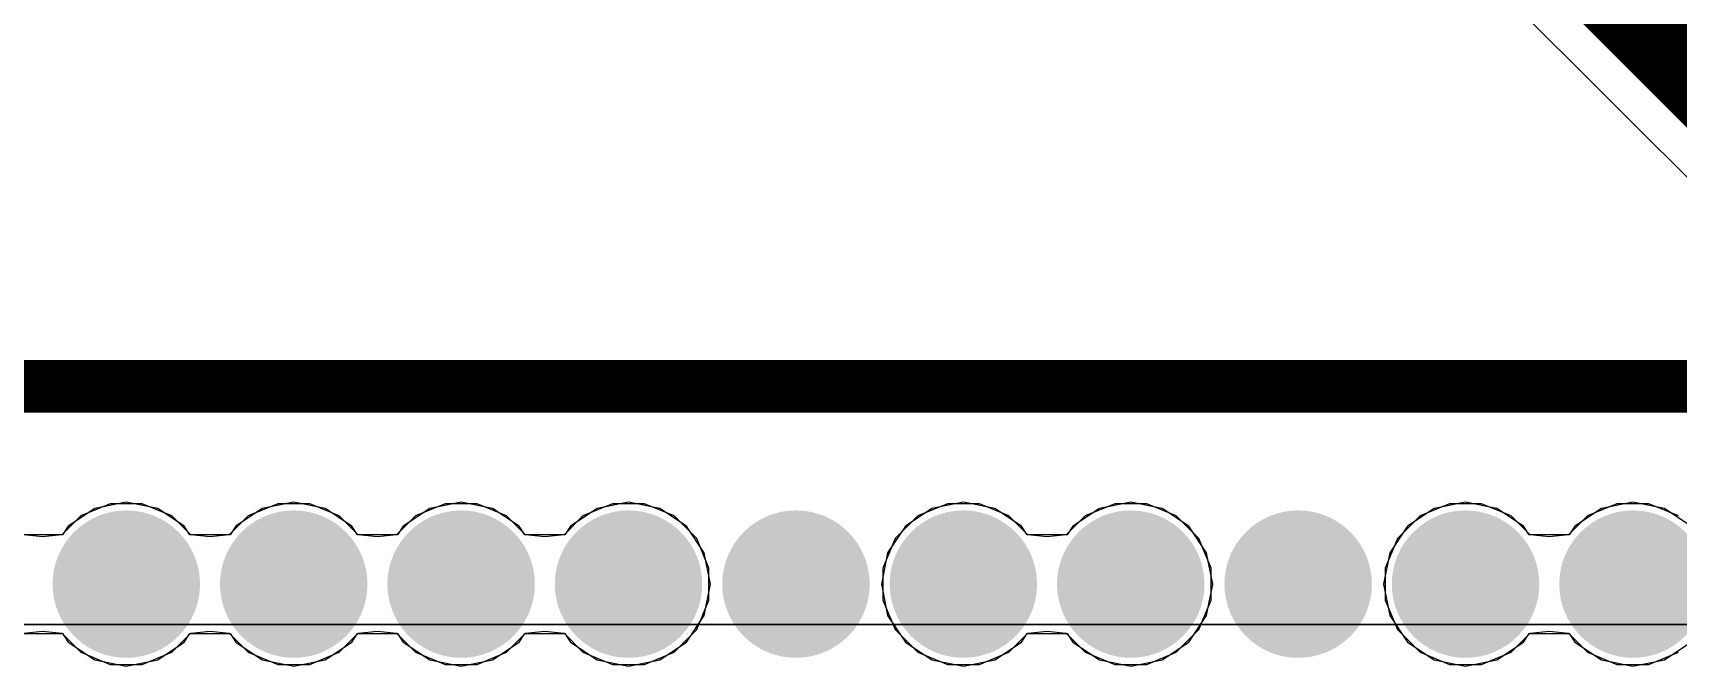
# Model space of a CAD drawing. Header units: inches. Extents: x -1 to 13, y -1.6 to 0.5.
# Drawn here: x 0.399 to 0.6446, y -1.0772 to -0.9826 of the extents above; entities that cross this region are included whole.
import ezdxf

# ---------------------------------------------------------------- set-up
doc = ezdxf.new("R2010")
doc.units = ezdxf.units.IN
doc.header["$MEASUREMENT"] = 0
for name, color, linetype in [('Bottom Layer', 5, 'Continuous'), ('Top Layer', 1, 'Continuous'), ('Top Overlay', 2, 'Continuous'), ('Top Paste', 8, 'Continuous'), ('Top Solder', 216, 'Continuous')]:
    doc.layers.add(name, color=color, linetype=linetype)

# ---------------------------------------------------------------- blocks, each defined once
blk = doc.blocks.new('ADM6_30_01_5_L_4_2_A_TR_63')
at = {"layer": 'Top Layer'}
h = blk.add_hatch(color=1, dxfattribs=at)
edge = h.paths.add_edge_path()
edge.add_arc((-0.0375, -0.0689), 0.00701, 0, 360)
h = blk.add_hatch(color=1, dxfattribs=at)
edge = h.paths.add_edge_path()
edge.add_arc((-0.0125, -0.0689), 0.00701, 0, 360)
h = blk.add_hatch(color=1, dxfattribs=at)
edge = h.paths.add_edge_path()
edge.add_arc((0.0125, -0.0689), 0.00701, 0, 360)
h = blk.add_hatch(color=1, dxfattribs=at)
edge = h.paths.add_edge_path()
edge.add_arc((0.0375, -0.0689), 0.00701, 0, 360)
h = blk.add_hatch(color=1, dxfattribs=at)
edge = h.paths.add_edge_path()
edge.add_arc((0.0625, -0.0689), 0.00701, 0, 360)
h = blk.add_hatch(color=1, dxfattribs=at)
edge = h.paths.add_edge_path()
edge.add_arc((0.0875, -0.0689), 0.00701, 0, 360)
h = blk.add_hatch(color=1, dxfattribs=at)
edge = h.paths.add_edge_path()
edge.add_arc((0.1125, -0.0689), 0.00701, 0, 360)
h = blk.add_hatch(color=1, dxfattribs=at)
edge = h.paths.add_edge_path()
edge.add_arc((0.1375, -0.0689), 0.00701, 0, 360)
h = blk.add_hatch(color=1, dxfattribs=at)
edge = h.paths.add_edge_path()
edge.add_arc((0.1625, -0.0689), 0.00701, 0, 360)
h = blk.add_hatch(color=1, dxfattribs=at)
edge = h.paths.add_edge_path()
edge.add_arc((0.1875, -0.0689), 0.00701, 0, 360)
at = {"layer": 'Top Paste'}
h = blk.add_hatch(color=8, dxfattribs=at)
edge = h.paths.add_edge_path()
edge.add_arc((-0.0375, -0.0689), 0.00701, 0, 360)
h = blk.add_hatch(color=8, dxfattribs=at)
edge = h.paths.add_edge_path()
edge.add_arc((-0.0125, -0.0689), 0.00701, 0, 360)
h = blk.add_hatch(color=8, dxfattribs=at)
edge = h.paths.add_edge_path()
edge.add_arc((0.0125, -0.0689), 0.00701, 0, 360)
h = blk.add_hatch(color=8, dxfattribs=at)
edge = h.paths.add_edge_path()
edge.add_arc((0.0375, -0.0689), 0.00701, 0, 360)
h = blk.add_hatch(color=8, dxfattribs=at)
edge = h.paths.add_edge_path()
edge.add_arc((0.0625, -0.0689), 0.00701, 0, 360)
h = blk.add_hatch(color=8, dxfattribs=at)
edge = h.paths.add_edge_path()
edge.add_arc((0.0875, -0.0689), 0.00701, 0, 360)
h = blk.add_hatch(color=8, dxfattribs=at)
edge = h.paths.add_edge_path()
edge.add_arc((0.1125, -0.0689), 0.00701, 0, 360)
h = blk.add_hatch(color=8, dxfattribs=at)
edge = h.paths.add_edge_path()
edge.add_arc((0.1375, -0.0689), 0.00701, 0, 360)
h = blk.add_hatch(color=8, dxfattribs=at)
edge = h.paths.add_edge_path()
edge.add_arc((0.1625, -0.0689), 0.00701, 0, 360)
h = blk.add_hatch(color=8, dxfattribs=at)
edge = h.paths.add_edge_path()
edge.add_arc((0.1875, -0.0689), 0.00701, 0, 360)
at = {"layer": 'Top Solder'}
h = blk.add_hatch(color=216, dxfattribs=at)
edge = h.paths.add_edge_path()
edge.add_arc((-0.0375, -0.0689), 0.01101, 0, 360)
h = blk.add_hatch(color=216, dxfattribs=at)
edge = h.paths.add_edge_path()
edge.add_arc((-0.0125, -0.0689), 0.01101, 0, 360)
h = blk.add_hatch(color=216, dxfattribs=at)
edge = h.paths.add_edge_path()
edge.add_arc((0.0125, -0.0689), 0.01101, 0, 360)
h = blk.add_hatch(color=216, dxfattribs=at)
edge = h.paths.add_edge_path()
edge.add_arc((0.0375, -0.0689), 0.01101, 0, 360)
h = blk.add_hatch(color=216, dxfattribs=at)
edge = h.paths.add_edge_path()
edge.add_arc((0.0625, -0.0689), 0.01101, 0, 360)
h = blk.add_hatch(color=216, dxfattribs=at)
edge = h.paths.add_edge_path()
edge.add_arc((0.0875, -0.0689), 0.01101, 0, 360)
h = blk.add_hatch(color=216, dxfattribs=at)
edge = h.paths.add_edge_path()
edge.add_arc((0.1125, -0.0689), 0.01101, 0, 360)
h = blk.add_hatch(color=216, dxfattribs=at)
edge = h.paths.add_edge_path()
edge.add_arc((0.1375, -0.0689), 0.01101, 0, 360)
h = blk.add_hatch(color=216, dxfattribs=at)
edge = h.paths.add_edge_path()
edge.add_arc((0.1625, -0.0689), 0.01101, 0, 360)
h = blk.add_hatch(color=216, dxfattribs=at)
edge = h.paths.add_edge_path()
edge.add_arc((0.1875, -0.0689), 0.01101, 0, 360)
at = {"layer": 'Top Overlay', "const_width": 0.00787}
blk.add_lwpolyline([(0.46791, -0.09843), (-0.46791, -0.09843)], dxfattribs=at)

msp = doc.modelspace()

# ---------------------------------------------------------------- linework, layer by layer
at = {"layer": 'Bottom Layer'}
for p, q in [((0.983, -1.071), (0.275, -1.071)), ((0.27541, -1.071), (0.69605, -1.071))]:
    msp.add_line(p, q, dxfattribs=at)
at = {"layer": 'Top Layer'}
for p, q in [((0.57139, -0.92961), (0.66139, -1.01961)), ((0.273, -1.039), (1.0578, -1.039)), ((0.40822, -1.05365), (0.40425, -1.05631)), ((0.41052, -1.05295), (0.40611, -1.05478)), ((0.41291, -1.05272), (0.40822, -1.05365)), ((0.4153, -1.05295), (0.41052, -1.05295)), ((0.4176, -1.05365), (0.41291, -1.05272)), ((0.41971, -1.05478), (0.4153, -1.05295)), ((0.42157, -1.05631), (0.4176, -1.05365)), ((0.43322, -1.05365), (0.42925, -1.05631)), ((0.43552, -1.05295), (0.43111, -1.05478)), ((0.43791, -1.05272), (0.43322, -1.05365)), ((0.4403, -1.05295), (0.43552, -1.05295)), ((0.4426, -1.05365), (0.43791, -1.05272)), ((0.44471, -1.05478), (0.4403, -1.05295)), ((0.44657, -1.05631), (0.4426, -1.05365)), ((0.45822, -1.05365), (0.45425, -1.05631)), ((0.46052, -1.05295), (0.45611, -1.05478)), ((0.46291, -1.05272), (0.45822, -1.05365)), ((0.4653, -1.05295), (0.46052, -1.05295)), ((0.4676, -1.05365), (0.46291, -1.05272)), ((0.46971, -1.05478), (0.4653, -1.05295)), ((0.47157, -1.05631), (0.4676, -1.05365)), ((0.48322, -1.05365), (0.47925, -1.05631)), ((0.48552, -1.05295), (0.48111, -1.05478)), ((0.48791, -1.05272), (0.48322, -1.05365)), ((0.4903, -1.05295), (0.48552, -1.05295)), ((0.4926, -1.05365), (0.48791, -1.05272)), ((0.49471, -1.05478), (0.4903, -1.05295)), ((0.49657, -1.05631), (0.4926, -1.05365)), ((0.53322, -1.05365), (0.52925, -1.05631)), ((0.53552, -1.05295), (0.53111, -1.05478)), ((0.53791, -1.05272), (0.53322, -1.05365)), ((0.5403, -1.05295), (0.53552, -1.05295)), ((0.5426, -1.05365), (0.53791, -1.05272)), ((0.54471, -1.05478), (0.5403, -1.05295)), ((0.54657, -1.05631), (0.5426, -1.05365)), ((0.55822, -1.05365), (0.55425, -1.05631)), ((0.56052, -1.05295), (0.55611, -1.05478)), ((0.56291, -1.05272), (0.55822, -1.05365)), ((0.5653, -1.05295), (0.56052, -1.05295)), ((0.5676, -1.05365), (0.56291, -1.05272)), ((0.56971, -1.05478), (0.5653, -1.05295)), ((0.57157, -1.05631), (0.5676, -1.05365)), ((0.60822, -1.05365), (0.60425, -1.05631)), ((0.61052, -1.05295), (0.60611, -1.05478)), ((0.61291, -1.05272), (0.60822, -1.05365)), ((0.6153, -1.05295), (0.61052, -1.05295)), ((0.6176, -1.05365), (0.61291, -1.05272)), ((0.61971, -1.05478), (0.6153, -1.05295)), ((0.62157, -1.05631), (0.6176, -1.05365)), ((0.63322, -1.05365), (0.62925, -1.05631)), ((0.63552, -1.05295), (0.63111, -1.05478)), ((0.63791, -1.05272), (0.63322, -1.05365)), ((0.6403, -1.05295), (0.63552, -1.05295)), ((0.6426, -1.05365), (0.63791, -1.05272)), ((0.64471, -1.05478), (0.6403, -1.05295)), ((0.64657, -1.05631), (0.6426, -1.05365)), ((0.40611, -1.05478), (0.40328, -1.05762)), ((0.40425, -1.05631), (0.4034, -1.05759)), ((0.42254, -1.05762), (0.41971, -1.05478)), ((0.42242, -1.05759), (0.42157, -1.05631)), ((0.43111, -1.05478), (0.42828, -1.05762)), ((0.42925, -1.05631), (0.4284, -1.05759)), ((0.44754, -1.05762), (0.44471, -1.05478)), ((0.44742, -1.05759), (0.44657, -1.05631)), ((0.45611, -1.05478), (0.45328, -1.05762)), ((0.45425, -1.05631), (0.4534, -1.05759)), ((0.47254, -1.05762), (0.46971, -1.05478)), ((0.47242, -1.05759), (0.47157, -1.05631)), ((0.48111, -1.05478), (0.47828, -1.05762)), ((0.47925, -1.05631), (0.4784, -1.05759)), ((0.49809, -1.05816), (0.49471, -1.05478)), ((0.49922, -1.06028), (0.49657, -1.05631)), ((0.52925, -1.05631), (0.5266, -1.06028)), ((0.53111, -1.05478), (0.52773, -1.05816)), ((0.54754, -1.05762), (0.54471, -1.05478)), ((0.54742, -1.05759), (0.54657, -1.05631)), ((0.55611, -1.05478), (0.55328, -1.05762)), ((0.55425, -1.05631), (0.5534, -1.05759)), ((0.57309, -1.05816), (0.56971, -1.05478)), ((0.57422, -1.06028), (0.57157, -1.05631)), ((0.60425, -1.05631), (0.6016, -1.06028)), ((0.60611, -1.05478), (0.60273, -1.05816)), ((0.62254, -1.05762), (0.61971, -1.05478)), ((0.62242, -1.05759), (0.62157, -1.05631)), ((0.63111, -1.05478), (0.62828, -1.05762)), ((0.62925, -1.05631), (0.6284, -1.05759)), ((0.4034, -1.05759), (0.39742, -1.05759)), ((0.40041, -1.05792), (0.39754, -1.05762)), ((0.40328, -1.05762), (0.40041, -1.05792)), ((0.4284, -1.05759), (0.42242, -1.05759)), ((0.42541, -1.05792), (0.42254, -1.05762)), ((0.42828, -1.05762), (0.42541, -1.05792)), ((0.4534, -1.05759), (0.44742, -1.05759)), ((0.45041, -1.05792), (0.44754, -1.05762)), ((0.45328, -1.05762), (0.45041, -1.05792)), ((0.4784, -1.05759), (0.47242, -1.05759)), ((0.47541, -1.05792), (0.47254, -1.05762)), ((0.47828, -1.05762), (0.47541, -1.05792)), ((0.49992, -1.06257), (0.49809, -1.05816)), ((0.52773, -1.05816), (0.5259, -1.06257)), ((0.5534, -1.05759), (0.54742, -1.05759)), ((0.55041, -1.05792), (0.54754, -1.05762)), ((0.55328, -1.05762), (0.55041, -1.05792)), ((0.57492, -1.06257), (0.57309, -1.05816)), ((0.60273, -1.05816), (0.6009, -1.06257)), ((0.6284, -1.05759), (0.62242, -1.05759)), ((0.62541, -1.05792), (0.62254, -1.05762)), ((0.62828, -1.05762), (0.62541, -1.05792)), ((0.50015, -1.06496), (0.49922, -1.06028)), ((0.5266, -1.06028), (0.52567, -1.06496)), ((0.57515, -1.06496), (0.57422, -1.06028)), ((0.6016, -1.06028), (0.60067, -1.06496)), ((0.49992, -1.06735), (0.49992, -1.06257)), ((0.5259, -1.06257), (0.5259, -1.06735)), ((0.57492, -1.06735), (0.57492, -1.06257)), ((0.6009, -1.06257), (0.6009, -1.06735)), ((0.49922, -1.06965), (0.50015, -1.06496)), ((0.52567, -1.06496), (0.5266, -1.06965)), ((0.57422, -1.06965), (0.57515, -1.06496)), ((0.60067, -1.06496), (0.6016, -1.06965)), ((0.49809, -1.07176), (0.49992, -1.06735)), ((0.5259, -1.06735), (0.52773, -1.07176)), ((0.57309, -1.07176), (0.57492, -1.06735)), ((0.6009, -1.06735), (0.60273, -1.07176)), ((0.49657, -1.07362), (0.49922, -1.06965)), ((0.5266, -1.06965), (0.52925, -1.07362)), ((0.57157, -1.07362), (0.57422, -1.06965)), ((0.6016, -1.06965), (0.60425, -1.07362)), ((0.39742, -1.07234), (0.4034, -1.07234)), ((0.39754, -1.07231), (0.40041, -1.07201)), ((0.40041, -1.07201), (0.40328, -1.07231)), ((0.40328, -1.07231), (0.40611, -1.07514)), ((0.4034, -1.07234), (0.40425, -1.07362)), ((0.40425, -1.07362), (0.40822, -1.07627)), ((0.4176, -1.07627), (0.42157, -1.07362)), ((0.41971, -1.07514), (0.42254, -1.07231)), ((0.42157, -1.07362), (0.42242, -1.07234)), ((0.42242, -1.07234), (0.4284, -1.07234)), ((0.42254, -1.07231), (0.42541, -1.07201)), ((0.42541, -1.07201), (0.42828, -1.07231)), ((0.42828, -1.07231), (0.43111, -1.07514)), ((0.4284, -1.07234), (0.42925, -1.07362)), ((0.42925, -1.07362), (0.43322, -1.07627)), ((0.4426, -1.07627), (0.44657, -1.07362)), ((0.44471, -1.07514), (0.44754, -1.07231)), ((0.44657, -1.07362), (0.44742, -1.07234)), ((0.44742, -1.07234), (0.4534, -1.07234)), ((0.44754, -1.07231), (0.45041, -1.07201)), ((0.45041, -1.07201), (0.45328, -1.07231)), ((0.45328, -1.07231), (0.45611, -1.07514)), ((0.4534, -1.07234), (0.45425, -1.07362)), ((0.45425, -1.07362), (0.45822, -1.07627)), ((0.4676, -1.07627), (0.47157, -1.07362)), ((0.46971, -1.07514), (0.47254, -1.07231)), ((0.47157, -1.07362), (0.47242, -1.07234)), ((0.47242, -1.07234), (0.4784, -1.07234)), ((0.47254, -1.07231), (0.47541, -1.07201)), ((0.47541, -1.07201), (0.47828, -1.07231)), ((0.47828, -1.07231), (0.48111, -1.07514)), ((0.4784, -1.07234), (0.47925, -1.07362)), ((0.47925, -1.07362), (0.48322, -1.07627)), ((0.4926, -1.07627), (0.49657, -1.07362)), ((0.49471, -1.07514), (0.49809, -1.07176)), ((0.52773, -1.07176), (0.53111, -1.07514)), ((0.52925, -1.07362), (0.53322, -1.07627)), ((0.5426, -1.07627), (0.54657, -1.07362)), ((0.54471, -1.07514), (0.54754, -1.07231)), ((0.54657, -1.07362), (0.54742, -1.07234)), ((0.54742, -1.07234), (0.5534, -1.07234)), ((0.54754, -1.07231), (0.55041, -1.07201)), ((0.55041, -1.07201), (0.55328, -1.07231)), ((0.55328, -1.07231), (0.55611, -1.07514)), ((0.5534, -1.07234), (0.55425, -1.07362)), ((0.55425, -1.07362), (0.55822, -1.07627)), ((0.5676, -1.07627), (0.57157, -1.07362)), ((0.56971, -1.07514), (0.57309, -1.07176)), ((0.60273, -1.07176), (0.60611, -1.07514)), ((0.60425, -1.07362), (0.60822, -1.07627)), ((0.6176, -1.07627), (0.62157, -1.07362)), ((0.61971, -1.07514), (0.62254, -1.07231)), ((0.62157, -1.07362), (0.62242, -1.07234)), ((0.62242, -1.07234), (0.6284, -1.07234)), ((0.62254, -1.07231), (0.62541, -1.07201)), ((0.62541, -1.07201), (0.62828, -1.07231)), ((0.62828, -1.07231), (0.63111, -1.07514)), ((0.6284, -1.07234), (0.62925, -1.07362)), ((0.62925, -1.07362), (0.63322, -1.07627)), ((0.6426, -1.07627), (0.64657, -1.07362)), ((0.40611, -1.07514), (0.41052, -1.07697)), ((0.4153, -1.07697), (0.41971, -1.07514)), ((0.43111, -1.07514), (0.43552, -1.07697)), ((0.4403, -1.07697), (0.44471, -1.07514)), ((0.45611, -1.07514), (0.46052, -1.07697)), ((0.4653, -1.07697), (0.46971, -1.07514)), ((0.48111, -1.07514), (0.48552, -1.07697)), ((0.4903, -1.07697), (0.49471, -1.07514)), ((0.53111, -1.07514), (0.53552, -1.07697)), ((0.5403, -1.07697), (0.54471, -1.07514)), ((0.55611, -1.07514), (0.56052, -1.07697)), ((0.5653, -1.07697), (0.56971, -1.07514)), ((0.60611, -1.07514), (0.61052, -1.07697)), ((0.6153, -1.07697), (0.61971, -1.07514)), ((0.63111, -1.07514), (0.63552, -1.07697)), ((0.6403, -1.07697), (0.64471, -1.07514)), ((0.40822, -1.07627), (0.41291, -1.07721)), ((0.41052, -1.07697), (0.4153, -1.07697)), ((0.41291, -1.07721), (0.4176, -1.07627)), ((0.43322, -1.07627), (0.43791, -1.07721)), ((0.43552, -1.07697), (0.4403, -1.07697)), ((0.43791, -1.07721), (0.4426, -1.07627)), ((0.45822, -1.07627), (0.46291, -1.07721)), ((0.46052, -1.07697), (0.4653, -1.07697)), ((0.46291, -1.07721), (0.4676, -1.07627)), ((0.48322, -1.07627), (0.48791, -1.07721)), ((0.48552, -1.07697), (0.4903, -1.07697)), ((0.48791, -1.07721), (0.4926, -1.07627)), ((0.53322, -1.07627), (0.53791, -1.07721)), ((0.53552, -1.07697), (0.5403, -1.07697)), ((0.53791, -1.07721), (0.5426, -1.07627)), ((0.55822, -1.07627), (0.56291, -1.07721)), ((0.56052, -1.07697), (0.5653, -1.07697)), ((0.56291, -1.07721), (0.5676, -1.07627)), ((0.60822, -1.07627), (0.61291, -1.07721)), ((0.61052, -1.07697), (0.6153, -1.07697)), ((0.61291, -1.07721), (0.6176, -1.07627)), ((0.63322, -1.07627), (0.63791, -1.07721)), ((0.63552, -1.07697), (0.6403, -1.07697)), ((0.63791, -1.07721), (0.6426, -1.07627))]:
    msp.add_line(p, q, dxfattribs=at)
at = {"layer": 'Top Layer', "const_width": 0.045}
msp.add_lwpolyline([(0.591, -0.91), (0.681, -1)], dxfattribs=at)

# ---------------------------------------------------------------- block references
at = {"rotation": 180}
msp.add_blockref('ADM6_30_01_5_L_4_2_A_TR_63', (0.60041, -1.13386), dxfattribs=at)

doc.saveas('drawing.dxf')
